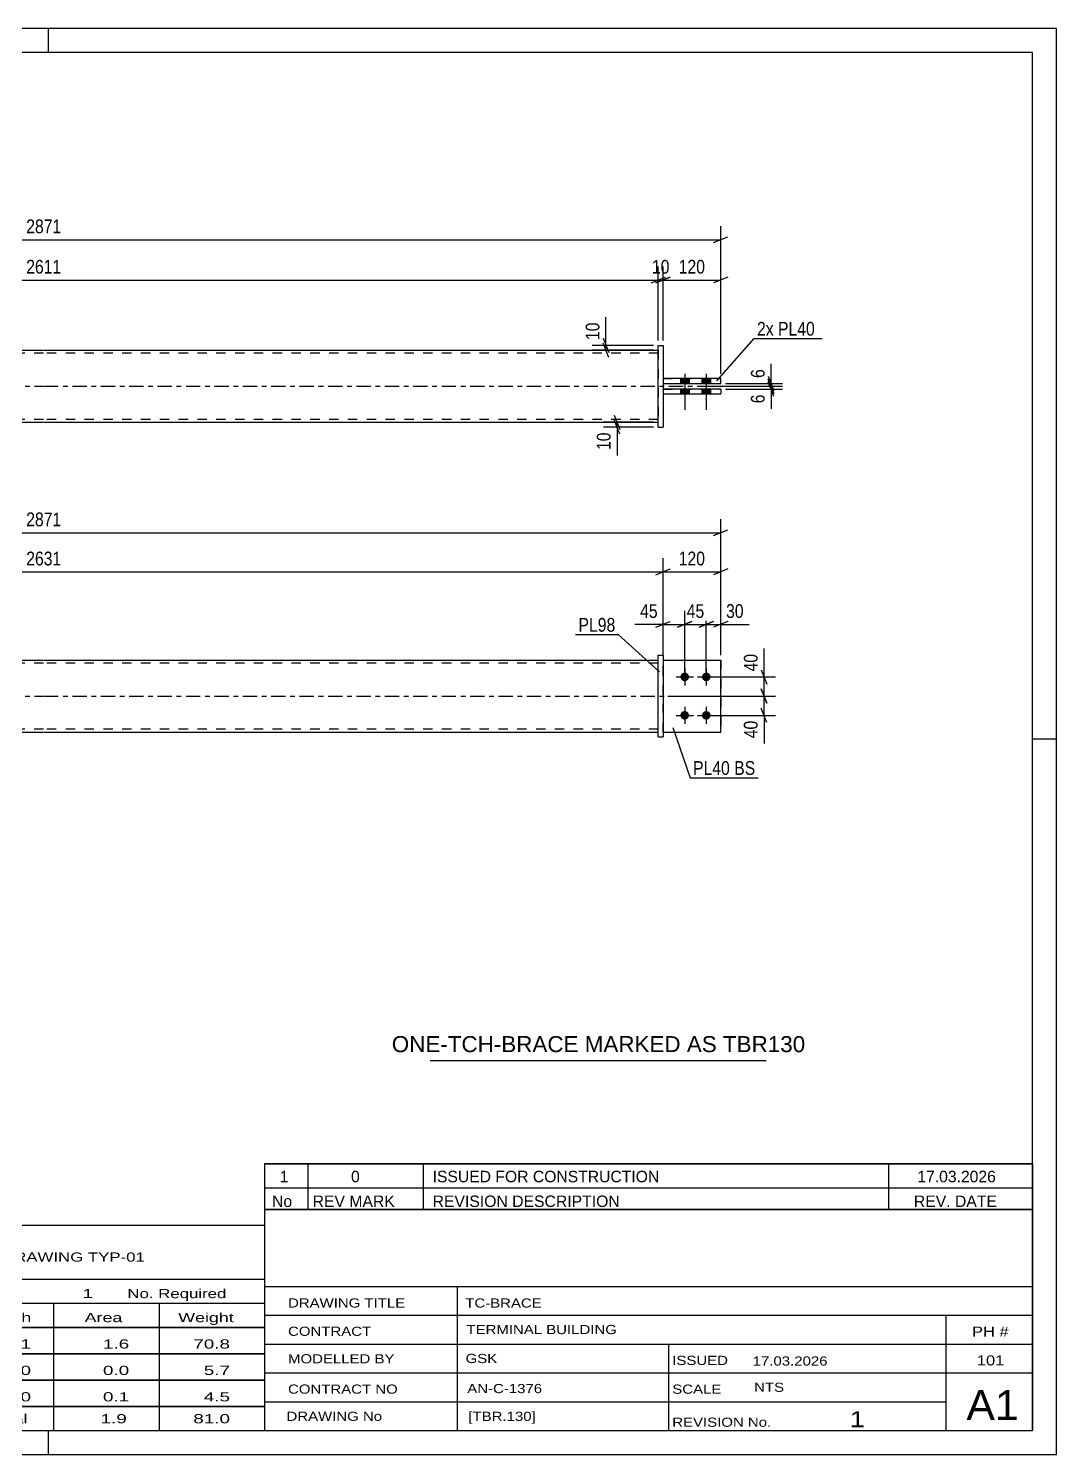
# Model space of a CAD drawing. Header units: millimetres. Extents: x 0 to 420, y 0 to 297.
# Drawn here: x 205.8 to 420, y 0 to 297 of the extents above; entities that cross this region are included whole.
import ezdxf

# ---------------------------------------------------------------- set-up
doc = ezdxf.new("R2010")
doc.units = ezdxf.units.MM
doc.linetypes.add('DXK_LINE_DOT2', pattern=[3.9198, 1.9599, -1.9599])
doc.linetypes.add('DXK_LINE_DOT3', pattern=[5.9187, 2.979, -0.9799, 0.9799, -0.9799])
doc.styles.add('Arial', font='ARIAL.TTF', dxfattribs={"height": 0.2})
doc.styles.add('Arial Narrow', font='ARIALN.TTF', dxfattribs={"height": 0.2})

# ---------------------------------------------------------------- blocks, each defined once
blk = doc.blocks.new('Unknown-580873469-1163')
at = {"color": 5, "linetype": 'Continuous'}
for p, q in [((420, 297), (0, 297)), ((210, 292), (210, 297)), ((420, 0), (420, 297)), ((415, 292), (5, 292)), ((415, 5), (415, 292)), ((420, 149), (415, 149)), ((5, 5), (415, 5)), ((210, 0), (210, 5)), ((0, 0), (420, 0))]:
    blk.add_line(p, q, dxfattribs=at)
blk = doc.blocks.new('Part-580873469-1767 - 1735')
at = {"color": 7, "linetype": 'DXK_LINE_DOT2'}
for p, q in [((338.03, 165.45), (350.03, 165.45)), ((338.03, 150.45), (338.03, 165.45)), ((338.03, 165.45), (350.03, 165.45)), ((350.03, 165.45), (350.03, 165.45)), ((350.03, 165.45), (350.03, 150.45)), ((338.03, 150.45), (338.03, 150.45)), ((338.03, 150.45), (350.03, 150.45)), ((338.03, 150.45), (350.03, 150.45))]:
    blk.add_line(p, q, dxfattribs=at)
blk = doc.blocks.new('Part-580873469-1772 - 1735')
at = {"color": 2, "linetype": 'Continuous'}
for p, q in [((338.03, 165.45), (350.03, 165.45)), ((350.03, 165.45), (350.03, 165.45)), ((350.03, 150.45), (350.03, 165.45)), ((338.03, 150.45), (350.03, 150.45))]:
    blk.add_line(p, q, dxfattribs=at)
at = {"color": 7, "linetype": 'DXK_LINE_DOT2'}
for p, q in [((338.03, 165.45), (350.03, 165.45)), ((338.03, 150.45), (338.03, 165.45)), ((338.03, 150.45), (338.03, 150.45)), ((338.03, 150.45), (350.03, 150.45))]:
    blk.add_line(p, q, dxfattribs=at)
blk = doc.blocks.new('Part-580873469-1787 - 1735')
at = {"color": 2, "linetype": 'Continuous'}
for p, q in [((337.03, 166.45), (338.03, 166.45)), ((337.03, 149.45), (337.03, 166.45)), ((338.03, 166.45), (338.03, 149.45)), ((337.03, 149.45), (337.03, 149.45)), ((337.03, 149.45), (338.03, 149.45))]:
    blk.add_line(p, q, dxfattribs=at)
at = {"color": 7, "linetype": 'DXK_LINE_DOT2'}
for p, q in [((337.03, 166.45), (338.03, 166.45)), ((337.03, 149.45), (338.03, 149.45))]:
    blk.add_line(p, q, dxfattribs=at)
blk = doc.blocks.new('Part-580873469-1807 - 1735')
at = {"color": 2, "linetype": 'Continuous'}
for p, q in [((80.93, 165.45), (208.93, 165.45)), ((209.03, 165.45), (337.03, 165.45)), ((80.93, 150.45), (208.93, 150.45)), ((209.03, 150.45), (337.03, 150.45))]:
    blk.add_line(p, q, dxfattribs=at)
at = {"color": 7, "linetype": 'DXK_LINE_DOT2'}
for p, q in [((80.93, 150.45), (80.93, 165.45)), ((208.93, 164.85), (80.93, 164.85)), ((337.03, 164.85), (209.03, 164.85)), ((337.03, 150.45), (337.03, 165.45)), ((208.93, 151.05), (80.93, 151.05)), ((337.03, 151.05), (209.03, 151.05))]:
    blk.add_line(p, q, dxfattribs=at)
at = {"color": 7, "linetype": 'DXK_LINE_DOT3'}
for p, q in [((70.93, 157.95), (208.93, 157.95)), ((209.03, 157.95), (347.03, 157.95))]:
    blk.add_line(p, q, dxfattribs=at)
blk = doc.blocks.new('Bolt-580873469-1808 - 1735')
at = {"linetype": 'Continuous'}
for points in [[(342.53, 162.85), (342.71, 162.83), (342.89, 162.78), (343.05, 162.68), (343.19, 162.56), (343.3, 162.4), (343.38, 162.23), (343.42, 162.05), (343.42, 161.86), (343.38, 161.68), (343.3, 161.5), (343.19, 161.35), (343.05, 161.23), (342.89, 161.13), (342.71, 161.07), (342.53, 161.05), (342.34, 161.07), (342.16, 161.13), (342, 161.23), (341.86, 161.35), (341.75, 161.5), (341.67, 161.68), (341.63, 161.86), (341.63, 162.05), (341.67, 162.23), (341.75, 162.4), (341.86, 162.56), (342, 162.68), (342.16, 162.78), (342.34, 162.83)], [(347.03, 162.85), (347.21, 162.83), (347.39, 162.78), (347.55, 162.68), (347.69, 162.56), (347.8, 162.4), (347.88, 162.23), (347.92, 162.05), (347.92, 161.86), (347.88, 161.68), (347.8, 161.5), (347.69, 161.35), (347.55, 161.23), (347.39, 161.13), (347.21, 161.07), (347.03, 161.05), (346.84, 161.07), (346.66, 161.13), (346.5, 161.23), (346.36, 161.35), (346.25, 161.5), (346.17, 161.68), (346.13, 161.86), (346.13, 162.05), (346.17, 162.23), (346.25, 162.4), (346.36, 162.56), (346.5, 162.68), (346.66, 162.78), (346.84, 162.83)], [(342.53, 154.85), (342.71, 154.83), (342.89, 154.78), (343.05, 154.68), (343.19, 154.56), (343.3, 154.4), (343.38, 154.23), (343.42, 154.05), (343.42, 153.86), (343.38, 153.68), (343.3, 153.5), (343.19, 153.35), (343.05, 153.23), (342.89, 153.13), (342.71, 153.07), (342.53, 153.05), (342.34, 153.07), (342.16, 153.13), (342, 153.23), (341.86, 153.35), (341.75, 153.5), (341.67, 153.68), (341.63, 153.86), (341.63, 154.05), (341.67, 154.23), (341.75, 154.4), (341.86, 154.56), (342, 154.68), (342.16, 154.78), (342.34, 154.83)], [(347.03, 154.85), (347.21, 154.83), (347.39, 154.78), (347.55, 154.68), (347.69, 154.56), (347.8, 154.4), (347.88, 154.23), (347.92, 154.05), (347.92, 153.86), (347.88, 153.68), (347.8, 153.5), (347.69, 153.35), (347.55, 153.23), (347.39, 153.13), (347.21, 153.07), (347.03, 153.05), (346.84, 153.07), (346.66, 153.13), (346.5, 153.23), (346.36, 153.35), (346.25, 153.5), (346.17, 153.68), (346.13, 153.86), (346.13, 154.05), (346.17, 154.23), (346.25, 154.4), (346.36, 154.56), (346.5, 154.68), (346.66, 154.78), (346.84, 154.83)]]:
    blk.add_hatch(color=1, dxfattribs=at).paths.add_polyline_path(points)
at = {"color": 1, "linetype": 'Continuous'}
for p, q in [((342.53, 163.75), (342.53, 160.15)), ((347.03, 163.75), (347.03, 160.15)), ((340.73, 161.95), (344.33, 161.95)), ((345.23, 161.95), (348.83, 161.95)), ((342.53, 155.75), (342.53, 152.15)), ((347.03, 155.75), (347.03, 152.15)), ((340.73, 153.95), (344.33, 153.95)), ((345.23, 153.95), (348.83, 153.95))]:
    blk.add_line(p, q, dxfattribs=at)
blk = doc.blocks.new('Part-580873469-1431 - 1390')
at = {"color": 2, "linetype": 'Continuous'}
for p, q in [((350.03, 221.89), (338.03, 221.89)), ((338.03, 220.89), (350.03, 220.89)), ((350.03, 221.89), (350.03, 220.89))]:
    blk.add_line(p, q, dxfattribs=at)
at = {"color": 7, "linetype": 'DXK_LINE_DOT2'}
for p, q in [((338.03, 221.89), (338.03, 220.89)), ((338.03, 221.89), (350.03, 221.89)), ((338.03, 220.89), (350.03, 220.89))]:
    blk.add_line(p, q, dxfattribs=at)
blk = doc.blocks.new('Part-580873469-1426 - 1390')
at = {"color": 2, "linetype": 'Continuous'}
for p, q in [((337.03, 230.99), (337.03, 230.99)), ((337.03, 213.99), (337.03, 230.99)), ((337.03, 230.99), (338.03, 230.99)), ((338.03, 230.99), (338.03, 230.99)), ((338.03, 230.99), (338.03, 213.99)), ((337.03, 213.99), (338.03, 213.99)), ((337.03, 213.99), (337.03, 213.99)), ((338.03, 213.99), (338.03, 213.99))]:
    blk.add_line(p, q, dxfattribs=at)
at = {"color": 7, "linetype": 'DXK_LINE_DOT2'}
for p, q in [((337.03, 230.99), (338.03, 230.99)), ((337.03, 213.99), (338.03, 213.99)), ((338.03, 213.99), (338.03, 213.99))]:
    blk.add_line(p, q, dxfattribs=at)
blk = doc.blocks.new('Part-580873469-1458 - 1390')
at = {"color": 2, "linetype": 'Continuous'}
for p, q in [((350.03, 224.09), (338.03, 224.09)), ((338.03, 223.09), (350.03, 223.09)), ((350.03, 223.09), (350.03, 224.09))]:
    blk.add_line(p, q, dxfattribs=at)
at = {"color": 7, "linetype": 'DXK_LINE_DOT2'}
for p, q in [((338.03, 224.09), (338.03, 223.09)), ((338.03, 224.09), (350.03, 224.09)), ((338.03, 223.09), (350.03, 223.09))]:
    blk.add_line(p, q, dxfattribs=at)
blk = doc.blocks.new('Part-580873469-1446 - 1390')
at = {"color": 2, "linetype": 'Continuous'}
for p, q in [((80.93, 229.99), (208.93, 229.99)), ((209.03, 229.99), (337.03, 229.99)), ((80.93, 214.99), (208.93, 214.99)), ((209.03, 214.99), (337.03, 214.99))]:
    blk.add_line(p, q, dxfattribs=at)
at = {"color": 7, "linetype": 'DXK_LINE_DOT2'}
for p, q in [((80.93, 214.99), (80.93, 229.99)), ((208.93, 229.39), (80.93, 229.39)), ((337.03, 229.39), (209.03, 229.39)), ((337.03, 229.99), (337.03, 214.99)), ((208.93, 215.59), (80.93, 215.59)), ((337.03, 215.59), (209.03, 215.59))]:
    blk.add_line(p, q, dxfattribs=at)
at = {"color": 7, "linetype": 'DXK_LINE_DOT3'}
for p, q in [((70.93, 222.49), (208.93, 222.49)), ((209.03, 222.49), (347.03, 222.49))]:
    blk.add_line(p, q, dxfattribs=at)
blk = doc.blocks.new('Bolt-580873469-1447 - 1390')
at = {"linetype": 'Continuous'}
for points in [[(343.43, 224.09), (341.63, 224.09), (341.63, 223.09), (343.43, 223.09)], [(343.43, 224.09), (341.63, 224.09), (341.63, 223.09), (343.43, 223.09)], [(347.93, 224.09), (346.13, 224.09), (346.13, 223.09), (347.93, 223.09)], [(347.93, 224.09), (346.13, 224.09), (346.13, 223.09), (347.93, 223.09)], [(343.43, 221.89), (341.63, 221.89), (341.63, 220.89), (343.43, 220.89)], [(343.43, 221.89), (341.63, 221.89), (341.63, 220.89), (343.43, 220.89)], [(347.93, 221.89), (346.13, 221.89), (346.13, 220.89), (347.93, 220.89)], [(347.93, 221.89), (346.13, 221.89), (346.13, 220.89), (347.93, 220.89)]]:
    blk.add_hatch(color=1, dxfattribs=at).paths.add_polyline_path(points)
at = {"color": 1, "linetype": 'Continuous'}
for p, q in [((341.63, 224.09), (341.63, 223.09)), ((341.63, 224.09), (341.63, 223.09)), ((342.53, 225.09), (342.53, 217.59)), ((342.53, 225.09), (342.53, 217.59)), ((343.43, 224.09), (343.43, 223.09)), ((343.43, 224.09), (343.43, 223.09)), ((346.13, 224.09), (346.13, 223.09)), ((346.13, 224.09), (346.13, 223.09)), ((347.03, 225.09), (347.03, 217.59)), ((347.03, 225.09), (347.03, 217.59)), ((347.93, 224.09), (347.93, 223.09)), ((347.93, 224.09), (347.93, 223.09)), ((341.63, 221.89), (341.63, 220.89)), ((341.63, 221.89), (341.63, 220.89)), ((343.43, 221.89), (343.43, 220.89)), ((343.43, 221.89), (343.43, 220.89)), ((346.13, 221.89), (346.13, 220.89)), ((346.13, 221.89), (346.13, 220.89)), ((347.93, 221.89), (347.93, 220.89)), ((347.93, 221.89), (347.93, 220.89))]:
    blk.add_line(p, q, dxfattribs=at)
blk = doc.blocks.new('StraightDimension-580873469-1903 - 1735')
at = {"color": 7, "linetype": 'Continuous'}
for p, q in [((336.53, 183.23), (339.53, 184.43)), ((338.03, 166.45), (338.03, 186.68)), ((351.53, 184.43), (348.53, 183.23)), ((350.03, 166.45), (350.03, 186.68)), ((338.03, 183.83), (350.03, 183.83))]:
    blk.add_line(p, q, dxfattribs=at)
at = {"color": 0}
blk.add_wipeout([(347.37, 184.58), (347.37, 188.78), (340.68, 188.78), (340.68, 184.58)], dxfattribs=at)
at = {"color": 3, "style": 'Arial Narrow'}
blk.add_text('120', height=2.863, dxfattribs=at).set_placement((341.28, 185.18))
blk = doc.blocks.new('StraightDimension-580873469-1818 - 1735')
at = {"color": 7, "linetype": 'Continuous'}
for p, q in [((347.03, 162.95), (347.03, 175.74)), ((350.03, 166.45), (350.03, 175.74)), ((345.53, 172.29), (348.53, 173.49)), ((347.03, 172.89), (350.03, 172.89)), ((351.53, 173.49), (348.53, 172.29))]:
    blk.add_line(p, q, dxfattribs=at)
at = {"color": 0}
blk.add_wipeout([(355.41, 173.64), (355.41, 177.84), (350.55, 177.84), (350.55, 173.64)], dxfattribs=at)
at = {"color": 7, "linetype": 'Continuous'}
blk.add_line((350.03, 172.89), (355.93, 172.89), dxfattribs=at)
blk.add_line((350.03, 172.89), (355.93, 172.89), dxfattribs=at)
at = {"color": 3, "style": 'Arial Narrow'}
blk.add_text('30', height=2.863, dxfattribs=at).set_placement((351.15, 174.24))
blk = doc.blocks.new('StraightDimension-580873469-1834 - 1735')
at = {"color": 7, "linetype": 'Continuous'}
for p, q in [((342.53, 162.95), (342.53, 175.74)), ((347.03, 162.95), (347.03, 175.74)), ((341.03, 172.29), (344.03, 173.49)), ((342.53, 172.89), (347.03, 172.89)), ((348.53, 173.49), (345.53, 172.29))]:
    blk.add_line(p, q, dxfattribs=at)
at = {"color": 0}
blk.add_wipeout([(347.2, 173.64), (347.2, 177.84), (342.35, 177.84), (342.35, 173.64)], dxfattribs=at)
at = {"color": 3, "style": 'Arial Narrow'}
blk.add_text('45', height=2.863, dxfattribs=at).set_placement((342.95, 174.24))
blk = doc.blocks.new('StraightDimension-580873469-1847 - 1735')
at = {"color": 7, "linetype": 'Continuous'}
for p, q in [((338.03, 166.45), (338.03, 175.74)), ((342.53, 162.95), (342.53, 175.74)), ((336.53, 172.29), (339.53, 173.49)), ((338.03, 172.89), (342.53, 172.89)), ((344.03, 173.49), (341.03, 172.29))]:
    blk.add_line(p, q, dxfattribs=at)
at = {"color": 0}
blk.add_wipeout([(337.5, 173.64), (337.5, 177.84), (332.64, 177.84), (332.64, 173.64)], dxfattribs=at)
at = {"color": 7, "linetype": 'Continuous'}
blk.add_line((338.03, 172.89), (332.12, 172.89), dxfattribs=at)
blk.add_line((338.03, 172.89), (332.12, 172.89), dxfattribs=at)
at = {"color": 3, "style": 'Arial Narrow'}
blk.add_text('45', height=2.863, dxfattribs=at).set_placement((333.24, 174.24))
blk = doc.blocks.new('StraightDimension-580873469-1864 - 1735')
at = {"color": 7, "linetype": 'Continuous'}
for p, q in [((67.93, 166.45), (67.93, 194.83)), ((350.03, 166.45), (350.03, 194.83)), ((69.43, 192.58), (66.43, 191.38)), ((67.93, 191.98), (350.03, 191.98)), ((348.53, 191.38), (351.53, 192.58))]:
    blk.add_line(p, q, dxfattribs=at)
at = {"color": 0}
blk.add_wipeout([(213.23, 192.73), (213.23, 196.93), (204.72, 196.93), (204.72, 192.73)], dxfattribs=at)
at = {"color": 3, "style": 'Arial Narrow'}
blk.add_text('2871', height=2.863, dxfattribs=at).set_placement((205.32, 193.33))
blk = doc.blocks.new('StraightDimension-580873469-1884 - 1735')
at = {"color": 7, "linetype": 'Continuous'}
for p, q in [((358.47, 163.45), (359.67, 160.45)), ((348.03, 161.95), (361.47, 161.95)), ((359.07, 157.95), (359.07, 161.95)), ((339.03, 157.95), (361.47, 157.95)), ((359.67, 156.45), (358.47, 159.45))]:
    blk.add_line(p, q, dxfattribs=at)
at = {"color": 0}
blk.add_wipeout([(358.32, 167.34), (354.12, 167.34), (354.12, 162.48), (358.32, 162.48)], dxfattribs=at)
at = {"color": 7, "linetype": 'Continuous'}
blk.add_line((359.07, 161.95), (359.07, 167.86), dxfattribs=at)
blk.add_line((359.07, 161.95), (359.07, 167.86), dxfattribs=at)
at = {"color": 3, "style": 'Arial Narrow'}
blk.add_text('40', height=2.863, rotation=90.0002, dxfattribs=at).set_placement((357.72, 163.08))
blk = doc.blocks.new('StraightDimension-580873469-1893 - 1735')
at = {"color": 7, "linetype": 'Continuous'}
for p, q in [((339.03, 157.95), (361.47, 157.95)), ((358.47, 159.45), (359.67, 156.45)), ((359.07, 153.95), (359.07, 157.95)), ((359.67, 152.45), (358.47, 155.45)), ((348.03, 153.95), (361.47, 153.95))]:
    blk.add_line(p, q, dxfattribs=at)
at = {"color": 0}
blk.add_wipeout([(358.32, 153.43), (354.12, 153.43), (354.12, 148.57), (358.32, 148.57)], dxfattribs=at)
at = {"color": 7, "linetype": 'Continuous'}
blk.add_line((359.07, 153.95), (359.07, 148.05), dxfattribs=at)
blk.add_line((359.07, 153.95), (359.07, 148.05), dxfattribs=at)
at = {"color": 3, "style": 'Arial Narrow'}
blk.add_text('40', height=2.863, rotation=90.0002, dxfattribs=at).set_placement((357.72, 149.17))
blk = doc.blocks.new('StraightDimension-580873469-1922 - 1735')
at = {"color": 7, "linetype": 'Continuous'}
for p, q in [((81.43, 184.43), (78.43, 183.23)), ((79.93, 158.95), (79.93, 186.68)), ((336.53, 183.23), (339.53, 184.43)), ((338.03, 166.45), (338.03, 186.68)), ((79.93, 183.83), (338.03, 183.83))]:
    blk.add_line(p, q, dxfattribs=at)
at = {"color": 0}
blk.add_wipeout([(213.23, 184.58), (213.23, 188.78), (204.72, 188.78), (204.72, 184.58)], dxfattribs=at)
at = {"color": 3, "style": 'Arial Narrow'}
blk.add_text('2631', height=2.863, dxfattribs=at).set_placement((205.32, 185.18))
blk = doc.blocks.new('StraightDimension-580873469-1658 - 1390')
at = {"color": 7, "linetype": 'Continuous'}
for p, q in [((351.03, 223.09), (362.93, 223.09)), ((359.93, 224.59), (361.13, 221.59)), ((361.13, 220.99), (359.93, 223.99)), ((360.53, 222.49), (360.53, 223.09)), ((345.78, 222.49), (362.93, 222.49))]:
    blk.add_line(p, q, dxfattribs=at)
at = {"color": 0}
blk.add_wipeout([(359.78, 226.64), (355.58, 226.64), (355.58, 223.61), (359.78, 223.61)], dxfattribs=at)
at = {"color": 7, "linetype": 'Continuous'}
blk.add_line((360.53, 223.09), (360.53, 227.17), dxfattribs=at)
blk.add_line((360.53, 223.09), (360.53, 227.17), dxfattribs=at)
at = {"color": 3, "style": 'Arial Narrow'}
blk.add_text('6', height=2.86, rotation=90.0002, dxfattribs=at).set_placement((359.18, 224.21))
blk = doc.blocks.new('StraightDimension-580873469-1535 - 1390')
at = {"color": 7, "linetype": 'Continuous'}
for p, q in [((336.03, 214.99), (325.58, 214.99)), ((336.03, 213.99), (325.58, 213.99)), ((327.83, 216.49), (329.03, 213.49)), ((329.03, 212.49), (327.83, 215.49)), ((328.43, 213.99), (328.43, 214.99))]:
    blk.add_line(p, q, dxfattribs=at)
at = {"color": 0}
blk.add_wipeout([(327.68, 213.46), (323.48, 213.46), (323.48, 208.61), (327.68, 208.61)], dxfattribs=at)
at = {"color": 7, "linetype": 'Continuous'}
blk.add_line((328.43, 213.99), (328.43, 208.08), dxfattribs=at)
blk.add_line((328.43, 213.99), (328.43, 208.08), dxfattribs=at)
at = {"color": 3, "style": 'Arial Narrow'}
blk.add_text('10', height=2.863, rotation=90.0002, dxfattribs=at).set_placement((327.08, 209.21))
blk = doc.blocks.new('StraightDimension-580873469-1575 - 1390')
at = {"color": 7, "linetype": 'Continuous'}
for p, q in [((337.03, 231.99), (337.03, 247.45)), ((338.03, 231.99), (338.03, 247.45)), ((335.53, 244), (338.53, 245.2)), ((339.53, 245.2), (336.53, 244)), ((337.03, 244.6), (338.03, 244.6))]:
    blk.add_line(p, q, dxfattribs=at)
at = {"color": 0}
blk.add_wipeout([(339.95, 245.35), (339.95, 249.55), (335.1, 249.55), (335.1, 245.35)], dxfattribs=at)
at = {"color": 3, "style": 'Arial Narrow'}
blk.add_text('10', height=2.863, dxfattribs=at).set_placement((335.7, 245.95))
blk = doc.blocks.new('StraightDimension-580873469-1564 - 1390')
at = {"color": 7, "linetype": 'Continuous'}
for p, q in [((67.93, 225.09), (67.93, 255.86)), ((350.03, 225.09), (350.03, 255.86)), ((69.43, 253.61), (66.43, 252.41)), ((67.93, 253.01), (350.03, 253.01)), ((348.53, 252.41), (351.53, 253.61))]:
    blk.add_line(p, q, dxfattribs=at)
at = {"color": 0}
blk.add_wipeout([(213.23, 253.76), (213.23, 257.96), (204.72, 257.96), (204.72, 253.76)], dxfattribs=at)
at = {"color": 3, "style": 'Arial Narrow'}
blk.add_text('2871', height=2.863, dxfattribs=at).set_placement((205.32, 254.36))
blk = doc.blocks.new('StraightDimension-580873469-1549 - 1390')
at = {"color": 7, "linetype": 'Continuous'}
for p, q in [((325.52, 232.49), (326.72, 229.49)), ((336.03, 230.99), (323.27, 230.99)), ((336.03, 229.99), (323.27, 229.99)), ((326.72, 228.49), (325.52, 231.49)), ((326.12, 229.99), (326.12, 230.99))]:
    blk.add_line(p, q, dxfattribs=at)
at = {"color": 0}
blk.add_wipeout([(325.37, 236.37), (321.17, 236.37), (321.17, 231.51), (325.37, 231.51)], dxfattribs=at)
at = {"color": 7, "linetype": 'Continuous'}
blk.add_line((326.12, 230.99), (326.12, 236.89), dxfattribs=at)
blk.add_line((326.12, 230.99), (326.12, 236.89), dxfattribs=at)
at = {"color": 3, "style": 'Arial Narrow'}
blk.add_text('10', height=2.863, rotation=90.0002, dxfattribs=at).set_placement((324.77, 232.11))
blk = doc.blocks.new('StraightDimension-580873469-1585 - 1390')
at = {"color": 7, "linetype": 'Continuous'}
for p, q in [((80.93, 231.99), (80.93, 247.45)), ((337.03, 231.99), (337.03, 247.45)), ((82.43, 245.2), (79.43, 244)), ((80.93, 244.6), (337.03, 244.6)), ((335.53, 244), (338.53, 245.2))]:
    blk.add_line(p, q, dxfattribs=at)
at = {"color": 0}
blk.add_wipeout([(213.23, 245.35), (213.23, 249.55), (204.72, 249.55), (204.72, 245.35)], dxfattribs=at)
at = {"color": 3, "style": 'Arial Narrow'}
blk.add_text('2611', height=2.863, dxfattribs=at).set_placement((205.32, 245.95))
blk = doc.blocks.new('StraightDimension-580873469-1615 - 1390')
at = {"color": 7, "linetype": 'Continuous'}
for p, q in [((338.03, 231.99), (338.03, 247.45)), ((350.03, 225.09), (350.03, 247.45)), ((336.53, 244), (339.53, 245.2)), ((338.03, 244.6), (350.03, 244.6)), ((351.53, 245.2), (348.53, 244))]:
    blk.add_line(p, q, dxfattribs=at)
at = {"color": 0}
blk.add_wipeout([(347.37, 245.35), (347.37, 249.55), (340.68, 249.55), (340.68, 245.35)], dxfattribs=at)
at = {"color": 3, "style": 'Arial Narrow'}
blk.add_text('120', height=2.863, dxfattribs=at).set_placement((341.28, 245.95))
blk = doc.blocks.new('StraightDimension-580873469-1647 - 1390')
at = {"color": 7, "linetype": 'Continuous'}
for p, q in [((359.93, 223.99), (361.13, 220.99)), ((361.13, 220.39), (359.93, 223.39)), ((345.78, 222.49), (362.93, 222.49)), ((351.03, 221.89), (362.93, 221.89)), ((360.53, 221.89), (360.53, 222.49))]:
    blk.add_line(p, q, dxfattribs=at)
at = {"color": 0}
blk.add_wipeout([(359.78, 221.36), (355.58, 221.36), (355.58, 218.34), (359.78, 218.34)], dxfattribs=at)
at = {"color": 7, "linetype": 'Continuous'}
blk.add_line((360.53, 221.89), (360.53, 217.81), dxfattribs=at)
blk.add_line((360.53, 221.89), (360.53, 217.81), dxfattribs=at)
at = {"color": 3, "style": 'Arial Narrow'}
blk.add_text('6', height=2.86, rotation=90.0002, dxfattribs=at).set_placement((359.18, 218.94))
blk = doc.blocks.new('Unknown-580873469-3662')
at = {"color": 7, "linetype": 'Continuous'}
for p, q in [((255, 51.05), (255, 5)), ((255, 51.05), (415, 51.05)), ((415, 51), (415, 5)), ((255, 35), (415, 35)), ((295.14, 35), (295.14, 5)), ((255, 29), (415, 29)), ((397, 5.05), (397, 29.05)), ((255, 23), (415, 23)), ((339.14, 23), (339.14, 5)), ((255, 17), (415, 17)), ((255, 11), (397, 11)), ((255, 5), (415, 5))]:
    blk.add_line(p, q, dxfattribs=at)
at = {"color": 7, "style": 'Arial Narrow'}
for s, height, width, p in [('DRAWING TITLE', 1.9089, 1.425378, (259.88, 30.61)), ('TC-BRACE', 1.909, 1.425378, (296.81, 30.59)), ('TERMINAL BUILDING', 1.9089, 1.425378, (297.06, 25.07)), ('CONTRACT', 1.909, 1.425378, (259.88, 24.71)), ('MODELLED BY', 1.9089, 1.425378, (259.88, 18.98)), ('GSK', 1.909, 1.425378, (296.88, 19.04)), ('ISSUED', 1.909, 1.425378, (339.94, 18.64)), ('17.03.2026', 1.909, 1.425378, (356.69, 18.52)), ('CONTRACT NO', 1.9089, 1.425378, (259.88, 12.66)), ('AN-C-1376', 1.909, 1.425378, (297.23, 12.78)), ('SCALE', 1.909, 1.425378, (339.94, 12.65)), ('A1', 6.204, 1.25, (401.24, 7.2)), ('DRAWING No', 1.909, 1.425378, (259.56, 7)), ('[TBR.130]', 1.909, 1.425378, (297.46, 6.99)), ('1', 3.34, 1.5, (376.91, 5.68)), ('REVISION No.', 1.9089, 1.425378, (339.94, 5.77))]:
    blk.add_text(s, height=height, dxfattribs=dict(at, width=width)).set_placement(p)
at = {"color": 7, "linetype": 'Continuous', "style": 'Arial Narrow'}
for s, height, width, p in [('PH #', 2.1, 1.42538, (402.4, 24.55)), ('101', 2.1, 1.42538, (403.41, 18.55)), ('NTS', 1.909, 1.425378, (357, 13.05))]:
    blk.add_text(s, height=height, dxfattribs=dict(at, width=width)).set_placement(p)
blk = doc.blocks.new('Unknown-580873469-3663')
at = {"color": 7, "linetype": 'Continuous'}
for p, q in [((255, 60.55), (415, 60.55)), ((415, 60.55), (255, 60.55)), ((255, 60.55), (255, 55.55)), ((264, 60.55), (264, 55.55)), ((288, 60.55), (288, 55.55)), ((385, 60.55), (385, 55.55)), ((415, 60.55), (415, 55.55)), ((255, 55.55), (415, 55.55)), ((255, 55.55), (255, 51.05)), ((255, 55.55), (415, 55.55)), ((264, 55.55), (264, 51.05)), ((288, 55.55), (288, 51.05)), ((385, 55.55), (385, 51.05)), ((415, 55.55), (415, 51.05)), ((415, 51.05), (255, 51.05))]:
    blk.add_line(p, q, dxfattribs=at)
at = {"color": 7, "linetype": 'Continuous', "style": 'Arial Narrow'}
for s, height, width, p in [('1', 2.39, 1.196471, (258.16, 56.7)), ('0', 2.39, 1.196471, (273, 56.7)), ('ISSUED FOR CONSTRUCTION', 2.3861, 1.196471, (290, 56.7)), ('17.03.2026', 2.386, 1.196471, (391, 56.7)), ('No', 2.386, 1.2, (256.54, 51.55)), ('REV MARK', 2.386, 1.2, (265, 51.55)), ('REVISION DESCRIPTION', 2.3861, 1.2, (290, 51.55)), ('REV. DATE', 2.386, 1.2, (390.28, 51.55))]:
    blk.add_text(s, height=height, dxfattribs=dict(at, width=width)).set_placement(p)
blk = doc.blocks.new('Unknown-580873469-3664')
at = {"color": 7, "linetype": 'Continuous'}
for p, q in [((95, 47.75), (255, 47.75)), ((95, 36.5), (95, 47.75)), ((255, 47.75), (255, 36.5)), ((95, 36.5), (255, 36.5)), ((95, 36.5), (95, 31.5)), ((255, 36.5), (255, 31.5)), ((95, 31.5), (255, 31.5)), ((95, 31.5), (95, 26.5)), ((119, 31.5), (119, 26.5)), ((154.5, 31.5), (154.5, 26.5)), ((180.5, 31.5), (180.5, 26.5)), ((193.5, 31.5), (193.5, 26.5)), ((211, 31.5), (211, 26.5)), ((233, 31.5), (233, 26.5)), ((255, 31.5), (255, 26.5)), ((95, 26.5), (255, 26.5)), ((95, 26.45), (95, 21.05)), ((95, 26.45), (255, 26.45)), ((119, 26.5), (119, 21)), ((154.5, 26.5), (154.5, 21)), ((180.5, 26.5), (180.5, 21)), ((193.5, 26.5), (193.5, 21)), ((211, 26.5), (211, 21)), ((233, 26.5), (233, 21)), ((255, 26.45), (255, 21.05)), ((95, 21.05), (255, 21.05)), ((95, 20.95), (95, 15.55)), ((95, 20.95), (255, 20.95)), ((119, 21), (119, 15.5)), ((154.5, 21), (154.5, 15.5)), ((180.5, 21), (180.5, 15.5)), ((193.5, 21), (193.5, 15.5)), ((211, 21), (211, 15.5)), ((233, 21), (233, 15.5)), ((255, 20.95), (255, 15.55)), ((95, 15.55), (255, 15.55)), ((95, 15.45), (95, 10.05)), ((95, 15.45), (255, 15.45)), ((119, 15.5), (119, 10)), ((154.5, 15.5), (154.5, 10)), ((180.5, 15.5), (180.5, 10)), ((193.5, 15.5), (193.5, 10)), ((211, 15.5), (211, 10)), ((233, 15.5), (233, 10)), ((255, 15.45), (255, 10.05)), ((95, 10.05), (255, 10.05)), ((95, 10), (255, 10)), ((95, 10), (95, 5)), ((211, 10), (211, 5)), ((233, 10), (233, 5)), ((255, 10), (255, 5)), ((95, 5), (255, 5))]:
    blk.add_line(p, q, dxfattribs=at)
at = {"color": 7, "style": 'Arial Narrow'}
for s, height, width, p in [('GENERAL NOTES & WELD DETAILS :', 2.8633, 1.4, (96.15, 40.06)), ('REFER TYP DRAWING TYP-01', 1.9089, 1.6, (179.7, 40.16)), ("MATERIAL LIST FOR ASSEMBLY MK'D", 1.9089, 1.6, (96.15, 32.56)), ('TBR130', 1.909, 1.794707, (187.59, 32.47)), ('1', 1.91, 1.794707, (217.08, 32.56)), ('No. Required', 1.9089, 1.6, (226.41, 32.56)), ('Mark', 1.909, 1.7, (96.34, 27.5)), ('Profile', 1.909, 1.7, (129.41, 27.5)), ('Material', 1.909, 1.7, (159.54, 27.56)), ('No.', 1.909, 1.7, (184.5, 27.56)), ('Length', 1.909, 1.7, (195, 27.56)), ('Area', 1.909, 1.7, (217.5, 27.56)), ('Weight', 1.909, 1.7, (237, 27.56))]:
    blk.add_text(s, height=height, dxfattribs=dict(at, width=width)).set_placement(p)
at = {"color": 7, "linetype": 'Continuous', "style": 'Arial Narrow'}
for s, height, width, p in [('TBR130', 1.909, 1.794707, (96.5, 22.06)), ('SHS150*6', 1.909, 1.794707, (121, 22.06)), ('E350', 1.909, 1.794707, (160.74, 22.06)), ('1', 1.91, 1.794707, (184.86, 22.06)), ('2611', 1.909, 1.794707, (197.58, 22.06)), ('1.6', 1.909, 1.794707, (221.32, 22.06)), ('70.8', 1.909, 1.794707, (240.14, 22.06)), ('PL40', 1.909, 1.794707, (96.5, 16.56)), ('PL10*120', 1.909, 1.794707, (121, 16.56)), ('E350', 1.909, 1.794707, (160.74, 16.56)), ('4', 1.91, 1.794707, (184.86, 16.56)), ('150', 1.909, 1.794707, (199.77, 16.56)), ('0.0', 1.909, 1.794707, (221.32, 16.56)), ('5.7', 1.909, 1.794707, (242.33, 16.56)), ('PL98', 1.909, 1.794707, (96.5, 11.06)), ('PL10*170', 1.909, 1.794707, (121, 11.06)), ('E350', 1.909, 1.794707, (160.74, 11.06)), ('2', 1.91, 1.794707, (184.86, 11.06)), ('170', 1.909, 1.794707, (199.77, 11.06)), ('0.1', 1.909, 1.794707, (221.32, 11.06)), ('4.5', 1.909, 1.794707, (242.33, 11.06)), ('Total', 1.909, 1.7, (197.33, 6.5)), ('1.9', 1.909, 1.794707, (220.83, 6.5)), ('81.0', 1.909, 1.794707, (240.14, 6.5))]:
    blk.add_text(s, height=height, dxfattribs=dict(at, width=width)).set_placement(p)
blk = doc.blocks.new('Unknown-580873469-3665')
at = {"color": 7, "linetype": 'Continuous'}
blk.add_line((289.5, 82.05), (359.5, 82.05), dxfattribs=at)
at = {"color": 7, "style": 'Arial'}
blk.add_text('ONE-TCH-BRACE MARKED AS TBR130', height=3.3428, dxfattribs=at).set_placement((281.49, 83.8))
blk = doc.blocks.new('Mark-580873469-1783 - 1735')
at = {"color": 0}
blk.add_wipeout([(328.08, 171.37), (328.08, 174.37), (320.4, 174.37), (320.4, 171.37)], dxfattribs=at)
blk.add_wipeout([(328.08, 171.37), (328.08, 174.37), (320.4, 174.37), (320.4, 171.37)], dxfattribs=at)
at = {"color": 30, "linetype": 'Continuous'}
for p in [(319.8, 170.77), (337.25, 163.03)]:
    blk.add_line(p, (328.68, 170.77), dxfattribs=at)
at = {"color": 3, "style": 'Arial Narrow'}
blk.add_text('PL98', height=2.863, dxfattribs=at).set_placement((320.4, 171.37))
blk = doc.blocks.new('MarkSet-580873469-2059 - 1735')
at = {"color": 0}
blk.add_wipeout([(351.95, 141.55), (351.95, 144.55), (344.27, 144.55), (344.27, 141.55)], dxfattribs=at)
blk.add_wipeout([(351.95, 141.55), (351.95, 144.55), (344.27, 144.55), (344.27, 141.55)], dxfattribs=at)
at = {"color": 30, "linetype": 'Continuous'}
blk.add_line((340.03, 151.42), (343.67, 140.95), dxfattribs=at)
at = {"color": 0}
blk.add_wipeout([(357.23, 141.55), (357.23, 144.55), (352.85, 144.55), (352.85, 141.55)], dxfattribs=at)
blk.add_wipeout([(357.23, 141.55), (357.23, 144.55), (352.85, 144.55), (352.85, 141.55)], dxfattribs=at)
at = {"color": 30, "linetype": 'Continuous'}
blk.add_line((343.67, 140.95), (357.83, 140.95), dxfattribs=at)
at = {"color": 3, "style": 'Arial Narrow'}
for s, p in [('PL40', (344.27, 141.55)), ('BS', (352.85, 141.55))]:
    blk.add_text(s, height=2.863, dxfattribs=at).set_placement(p)
blk = doc.blocks.new('MarkSet-580873469-1720 - 1390')
at = {"color": 0}
blk.add_wipeout([(361.07, 233.03), (361.07, 236.03), (357.6, 236.03), (357.6, 233.03)], dxfattribs=at)
blk.add_wipeout([(361.07, 233.03), (361.07, 236.03), (357.6, 236.03), (357.6, 233.03)], dxfattribs=at)
at = {"color": 30, "linetype": 'Continuous'}
blk.add_line((349.23, 223.6), (357, 232.43), dxfattribs=at)
at = {"color": 0}
blk.add_wipeout([(369.65, 233.03), (369.65, 236.03), (361.97, 236.03), (361.97, 233.03)], dxfattribs=at)
blk.add_wipeout([(369.65, 233.03), (369.65, 236.03), (361.97, 236.03), (361.97, 233.03)], dxfattribs=at)
at = {"color": 30, "linetype": 'Continuous'}
blk.add_line((357, 232.43), (371.15, 232.43), dxfattribs=at)
at = {"color": 3, "style": 'Arial Narrow'}
for s, p in [('2x', (357.6, 233.03)), ('PL40', (361.97, 233.03))]:
    blk.add_text(s, height=2.863, dxfattribs=at).set_placement(p)

msp = doc.modelspace()

# ---------------------------------------------------------------- block references
for name in ['Unknown-580873469-1163', 'Part-580873469-1446 - 1390', 'Part-580873469-1426 - 1390', 'Part-580873469-1458 - 1390', 'Bolt-580873469-1447 - 1390', 'Part-580873469-1431 - 1390', 'Part-580873469-1787 - 1735', 'Part-580873469-1807 - 1735', 'Part-580873469-1767 - 1735', 'Part-580873469-1772 - 1735', 'Bolt-580873469-1808 - 1735', 'Unknown-580873469-3665', 'Unknown-580873469-3663', 'Unknown-580873469-3662', 'Unknown-580873469-3664']:
    msp.add_blockref(name, (0, 0))

# ---------------------------------------------------------------- next in the draw order: block references
for name in ['StraightDimension-580873469-1575 - 1390', 'StraightDimension-580873469-1658 - 1390', 'StraightDimension-580873469-1535 - 1390', 'StraightDimension-580873469-1903 - 1735']:
    msp.add_blockref(name, (0, 0))

# ---------------------------------------------------------------- next in the draw order: block references
for name in ['StraightDimension-580873469-1564 - 1390', 'StraightDimension-580873469-1818 - 1735']:
    msp.add_blockref(name, (0, 0))

# ---------------------------------------------------------------- next in the draw order: block references
for name in ['StraightDimension-580873469-1549 - 1390', 'StraightDimension-580873469-1834 - 1735']:
    msp.add_blockref(name, (0, 0))

# ---------------------------------------------------------------- next in the draw order: block references
for name in ['StraightDimension-580873469-1585 - 1390', 'StraightDimension-580873469-1847 - 1735']:
    msp.add_blockref(name, (0, 0))

# ---------------------------------------------------------------- next in the draw order: block references
for name in ['StraightDimension-580873469-1615 - 1390', 'StraightDimension-580873469-1864 - 1735']:
    msp.add_blockref(name, (0, 0))

# ---------------------------------------------------------------- next in the draw order: block references
for name in ['StraightDimension-580873469-1647 - 1390', 'StraightDimension-580873469-1884 - 1735']:
    msp.add_blockref(name, (0, 0))

# ---------------------------------------------------------------- next in the draw order: block references
for name in ['MarkSet-580873469-1720 - 1390', 'StraightDimension-580873469-1893 - 1735']:
    msp.add_blockref(name, (0, 0))

# ---------------------------------------------------------------- next in the draw order: block references
for name in ['StraightDimension-580873469-1922 - 1735', 'MarkSet-580873469-2059 - 1735']:
    msp.add_blockref(name, (0, 0))

# ---------------------------------------------------------------- next in the draw order: block references
msp.add_blockref('Mark-580873469-1783 - 1735', (0, 0))

doc.saveas('drawing.dxf')
